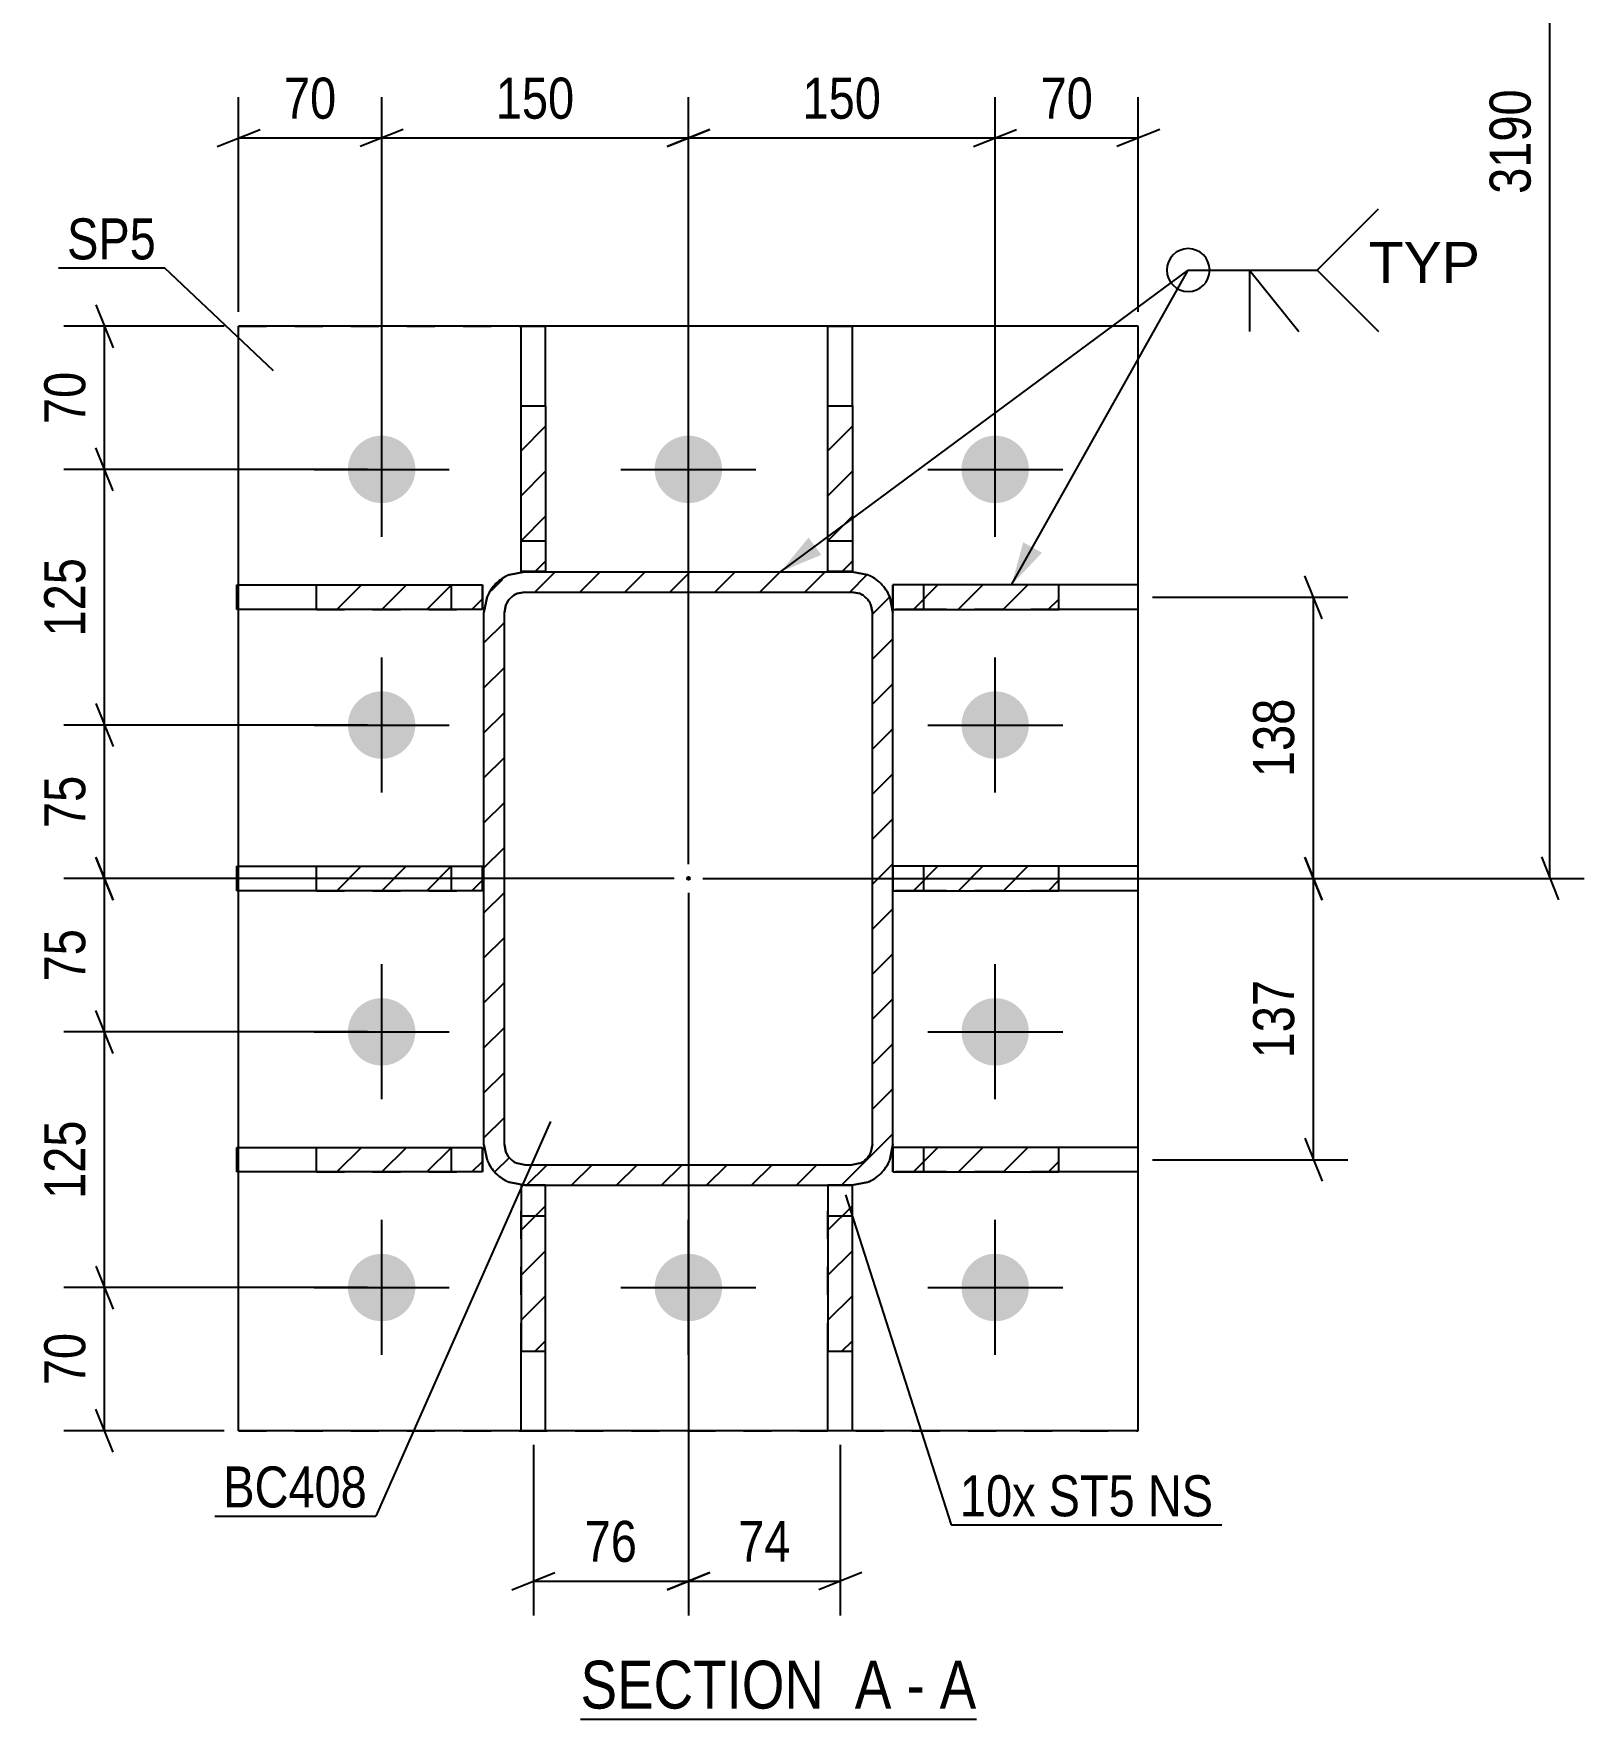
# Model space of a CAD drawing. Header units: millimetres. Extents: x 0 to 841, y 0 to 594.
# Drawn here: x 343.6 to 451.9, y 361 to 478.7 of the extents above; entities that cross this region are included whole.
import ezdxf

# ---------------------------------------------------------------- set-up
doc = ezdxf.new("R2010")
doc.units = ezdxf.units.MM
doc.linetypes.add('DXK_LINE_DOT2', pattern=[3.9198, 1.9599, -1.9599])
doc.linetypes.add('DXK_LINE_DOT3', pattern=[5.9187, 2.979, -0.9799, 0.9799, -0.9799])
doc.styles.add('Arial', font='ARIAL.TTF', dxfattribs={"height": 0.2})
doc.styles.add('Arial Narrow', font='ARIALN.TTF', dxfattribs={"height": 0.2})

# ---------------------------------------------------------------- blocks, each defined once
blk = doc.blocks.new('Unknown-570387635-13 - 3961')
at = {"color": 6, "linetype": 'Continuous'}
blk.add_line((381.76, 360.96), (409.41, 360.96), dxfattribs=at)
at = {"color": 0, "linetype": 'Continuous'}
for points in [[(399.87, 361.71), (399.87, 365.21), (381.76, 365.21), (381.76, 361.71)], [(403.48, 361.71), (403.48, 365.21), (400.92, 365.21), (400.92, 361.71)], [(405.8, 361.71), (405.8, 365.21), (404.53, 365.21), (404.53, 361.71)], [(409.41, 361.71), (409.41, 365.21), (406.85, 365.21), (406.85, 361.71)]]:
    blk.add_wipeout(points, dxfattribs=at)
at = {"color": 7, "linetype": 'Continuous', "style": 'Arial Narrow'}
for s, p in [('SECTION ', (381.76, 361.71)), ('A', (400.92, 361.71)), ('A', (406.85, 361.71)), ('-', (404.53, 361.71))]:
    blk.add_text(s, height=3.34, dxfattribs=at).set_placement(p)
blk = doc.blocks.new('Part-570387635-4136 - 3961')
at = {"color": 2, "linetype": 'Continuous'}
for p, q in [((420.72, 458.27), (357.87, 458.27)), ((357.87, 440.2), (357.87, 458.27)), ((420.72, 381.12), (420.72, 458.27)), ((357.87, 420.55), (357.87, 438.48)), ((357.87, 400.91), (357.87, 418.84)), ((357.87, 381.12), (357.87, 399.2)), ((420.72, 381.12), (357.87, 381.12))]:
    blk.add_line(p, q, dxfattribs=at)
at = {"color": 7, "linetype": 'DXK_LINE_DOT2'}
for p, q in [((357.87, 458.27), (379.32, 458.27)), ((357.87, 438.48), (357.87, 440.2)), ((357.87, 418.84), (357.87, 420.55)), ((357.87, 399.2), (357.87, 400.91)), ((357.87, 381.12), (420.72, 381.12))]:
    blk.add_line(p, q, dxfattribs=at)
blk = doc.blocks.new('Part-570387635-4099 - 3961')
at = {"linetype": 'Continuous'}
h = blk.add_hatch(dxfattribs=at)
h.set_pattern_fill('', scale=0.7, style=0, pattern_type=0)
h.set_pattern_definition([(45, (363.3059, 440.1972), (-1.57154, 1.57154), [])])
h.paths.add_polyline_path([(374.9, 440.2), (363.31, 440.2), (363.31, 438.48), (374.9, 438.48)])
at = {"color": 2, "linetype": 'Continuous'}
for p, q in [((357.75, 440.2), (363.31, 440.2)), ((357.75, 438.48), (357.75, 440.2)), ((363.31, 440.2), (374.9, 440.2)), ((363.31, 438.48), (363.31, 440.2)), ((374.9, 440.2), (374.9, 438.48)), ((363.31, 438.48), (357.75, 438.48)), ((374.9, 438.48), (363.31, 438.48))]:
    blk.add_line(p, q, dxfattribs=at)
at = {"color": 7, "linetype": 'DXK_LINE_DOT2'}
for p, q in [((363.31, 440.2), (372.75, 440.2)), ((372.75, 438.48), (372.75, 440.2)), ((372.75, 440.2), (374.9, 440.2)), ((374.9, 438.48), (374.9, 440.2)), ((363.31, 438.48), (374.9, 438.48))]:
    blk.add_line(p, q, dxfattribs=at)
blk = doc.blocks.new('Part-570387635-4124 - 3961')
at = {"linetype": 'Continuous'}
h = blk.add_hatch(dxfattribs=at)
h.set_pattern_fill('', scale=0.7, style=0, pattern_type=0)
h.set_pattern_definition([(45, (403.5819, 420.5543), (-1.57154, 1.57154), [])])
h.paths.add_polyline_path([(415.17, 420.55), (403.58, 420.55), (403.58, 418.84), (415.17, 418.84)])
at = {"color": 7, "linetype": 'DXK_LINE_DOT2'}
for p, q in [((403.58, 418.84), (403.58, 420.55)), ((415.17, 420.55), (403.58, 420.55)), ((405.72, 420.55), (405.72, 418.84)), ((405.72, 418.84), (403.58, 418.84)), ((415.17, 418.84), (405.72, 418.84))]:
    blk.add_line(p, q, dxfattribs=at)
at = {"color": 2, "linetype": 'Continuous'}
for p, q in [((415.17, 420.55), (403.58, 420.55)), ((403.58, 420.55), (403.58, 418.84)), ((420.72, 420.55), (415.17, 420.55)), ((415.17, 418.84), (415.17, 420.55)), ((420.72, 418.84), (420.72, 420.55)), ((403.58, 418.84), (415.17, 418.84)), ((420.72, 418.84), (415.17, 418.84))]:
    blk.add_line(p, q, dxfattribs=at)
blk = doc.blocks.new('Part-570387635-4045 - 3961')
at = {"linetype": 'Continuous'}
h = blk.add_hatch(dxfattribs=at)
h.set_pattern_fill('', scale=0.7, style=0, pattern_type=0)
h.set_pattern_definition([(45, (403.3644, 439.3605), (-1.57154, 1.57154), [])])
h.paths.add_polyline_path([(403.58, 438.27), (403.36, 439.36), (402.75, 440.29), (401.82, 440.91), (400.72, 441.12), (377.87, 441.12), (376.77, 440.91), (375.85, 440.29), (375.23, 439.36), (375.01, 438.27), (375.01, 401.12), (375.23, 400.03), (375.85, 399.1), (376.77, 398.48), (377.87, 398.27), (400.72, 398.27), (401.82, 398.48), (402.75, 399.1), (403.36, 400.03), (403.58, 401.12)])
h.paths.add_polyline_path([(402.04, 400.58), (401.73, 400.11), (401.27, 399.8), (400.72, 399.7), (377.87, 399.7), (377.32, 399.8), (376.86, 400.11), (376.55, 400.58), (376.44, 401.12), (376.44, 438.27), (376.55, 438.81), (376.86, 439.28), (377.32, 439.59), (377.87, 439.7), (400.72, 439.7), (401.27, 439.59), (401.73, 439.28), (402.04, 438.81), (402.15, 438.27), (402.15, 401.12)])
blk.add_hatch(color=30, dxfattribs=at).paths.add_polyline_path([(389.3, 419.6, -1), (389.3, 419.8, -1)])
at = {"color": 7, "linetype": 'DXK_LINE_DOT2'}
for p, q in [((376.77, 440.91), (377.87, 441.12)), ((377.87, 441.12), (400.72, 441.12)), ((400.72, 441.12), (401.82, 440.91)), ((375.01, 438.27), (375.23, 439.36)), ((377.87, 439.7), (377.32, 439.59)), ((377.87, 439.7), (400.72, 439.7)), ((401.27, 439.59), (400.72, 439.7)), ((403.36, 439.36), (403.58, 438.27)), ((375.01, 401.12), (375.01, 438.27)), ((376.55, 438.81), (376.44, 438.27)), ((376.44, 401.12), (376.44, 438.27)), ((402.15, 438.27), (402.04, 438.81)), ((402.15, 401.12), (402.15, 438.27)), ((403.58, 401.12), (403.58, 438.27)), ((375.23, 400.03), (375.01, 401.12)), ((376.44, 401.12), (376.55, 400.58)), ((402.04, 400.58), (402.15, 401.12)), ((403.58, 401.12), (403.36, 400.03)), ((377.32, 399.8), (377.87, 399.7)), ((377.87, 399.7), (400.72, 399.7)), ((400.72, 399.7), (401.27, 399.8)), ((377.87, 398.27), (376.77, 398.48)), ((377.87, 398.27), (400.72, 398.27)), ((401.82, 398.48), (400.72, 398.27))]:
    blk.add_line(p, q, dxfattribs=at)
at = {"color": 2, "linetype": 'Continuous'}
for p, q in [((377.87, 441.12), (376.77, 440.91)), ((377.87, 441.12), (400.72, 441.12)), ((401.82, 440.91), (400.72, 441.12)), ((375.23, 439.36), (375.01, 438.27)), ((377.32, 439.59), (377.87, 439.7)), ((377.87, 439.7), (400.72, 439.7)), ((400.72, 439.7), (401.27, 439.59)), ((403.58, 438.27), (403.36, 439.36)), ((375.01, 401.12), (375.01, 438.27)), ((376.44, 438.27), (376.55, 438.81)), ((376.44, 401.12), (376.44, 438.27)), ((402.04, 438.81), (402.15, 438.27)), ((402.15, 401.12), (402.15, 438.27)), ((403.58, 401.12), (403.58, 438.27)), ((375.01, 401.12), (375.23, 400.03)), ((376.55, 400.58), (376.44, 401.12)), ((402.15, 401.12), (402.04, 400.58)), ((403.36, 400.03), (403.58, 401.12)), ((377.87, 399.7), (377.32, 399.8)), ((377.87, 399.7), (400.72, 399.7)), ((401.27, 399.8), (400.72, 399.7)), ((376.77, 398.48), (377.87, 398.27)), ((377.87, 398.27), (400.72, 398.27)), ((400.72, 398.27), (401.82, 398.48))]:
    blk.add_line(p, q, dxfattribs=at)
at = {"color": 7, "linetype": 'DXK_LINE_DOT3'}
blk.add_line((389.3, 419.7), (389.3, 419.7), dxfattribs=at)
at = {"color": 30, "linetype": 'DXK_LINE_DOT3'}
blk.add_line((389.3, 419.7), (389.3, 419.7), dxfattribs=at)
at = {"color": 30, "linetype": 'Continuous'}
blk.add_circle((389.3, 419.7), 0.1, dxfattribs=at)
at = {"color": 7, "linetype": 'DXK_LINE_DOT2'}
for centre, radius, start, end in [((377.87, 438.27), 2.86, 112.5, 157.5), ((400.72, 438.27), 2.86, 22.5, 67.5), ((377.87, 438.27), 1.43, 112.5, 157.5), ((400.72, 438.27), 1.43, 22.5, 67.5), ((377.87, 401.12), 1.43, 202.5, 247.5), ((400.72, 401.12), 1.43, 292.5, 337.5), ((377.87, 401.12), 2.86, 202.5, 247.5), ((400.72, 401.12), 2.86, 292.5, 337.5)]:
    blk.add_arc(centre, radius, start, end, dxfattribs=at)
at = {"color": 2, "linetype": 'Continuous'}
for centre, radius, start, end in [((377.87, 438.27), 2.86, 112.5, 157.5), ((400.72, 438.27), 2.86, 22.5, 67.5), ((377.87, 438.27), 1.43, 112.5, 157.5), ((400.72, 438.27), 1.43, 22.5, 67.5), ((377.87, 401.12), 1.43, 202.5, 247.5), ((400.72, 401.12), 1.43, 292.5, 337.5), ((377.87, 401.12), 2.86, 202.5, 247.5), ((400.72, 401.12), 2.86, 292.5, 337.5)]:
    blk.add_arc(centre, radius, start, end, dxfattribs=at)
blk = doc.blocks.new('Bolt-570387635-4046 - 3961')
at = {"linetype": 'Continuous'}
for points in [[(365.51, 448.27, -1), (370.22, 448.27, -1)], [(386.94, 448.27, -1), (391.65, 448.27, -1)], [(408.37, 448.27, -1), (413.08, 448.27, -1)], [(365.51, 430.41, -1), (370.22, 430.41, -1)], [(408.37, 430.41, -1), (413.08, 430.41, -1)], [(365.51, 408.98, -1), (370.22, 408.98, -1)], [(408.37, 408.98, -1), (413.08, 408.98, -1)], [(365.51, 391.12, -1), (370.22, 391.12, -1)], [(386.94, 391.12, -1), (391.65, 391.12, -1)], [(408.37, 391.12, -1), (413.08, 391.12, -1)]]:
    blk.add_hatch(color=1, dxfattribs=at).paths.add_polyline_path(points)
at = {"color": 1, "linetype": 'Continuous'}
for p, q in [((367.87, 443.55), (367.87, 452.98)), ((389.3, 443.55), (389.3, 452.98)), ((410.72, 443.55), (410.72, 452.98)), ((363.15, 448.27), (372.58, 448.27)), ((384.58, 448.27), (394.01, 448.27)), ((406.01, 448.27), (415.44, 448.27)), ((367.87, 425.7), (367.87, 435.12)), ((410.72, 425.7), (410.72, 435.12)), ((363.15, 430.41), (372.58, 430.41)), ((406.01, 430.41), (415.44, 430.41)), ((367.87, 404.27), (367.87, 413.7)), ((410.72, 404.27), (410.72, 413.7)), ((363.15, 408.98), (372.58, 408.98)), ((406.01, 408.98), (415.44, 408.98)), ((367.87, 386.41), (367.87, 395.84)), ((389.3, 386.41), (389.3, 395.84)), ((410.72, 386.41), (410.72, 395.84)), ((363.15, 391.12), (372.58, 391.12)), ((384.58, 391.12), (394.01, 391.12)), ((406.01, 391.12), (415.44, 391.12))]:
    blk.add_line(p, q, dxfattribs=at)
blk = doc.blocks.new('Part-570387635-4119 - 3961')
at = {"linetype": 'Continuous'}
h = blk.add_hatch(dxfattribs=at)
h.set_pattern_fill('', scale=0.7, style=0, pattern_type=0)
h.set_pattern_definition([(45, (403.5819, 400.9114), (-1.57154, 1.57154), [])])
h.paths.add_polyline_path([(415.17, 400.91), (403.58, 400.91), (403.58, 399.2), (415.17, 399.2)])
at = {"color": 7, "linetype": 'DXK_LINE_DOT2'}
for p, q in [((403.58, 399.2), (403.58, 400.91)), ((415.17, 400.91), (403.58, 400.91)), ((405.72, 400.91), (405.72, 399.2)), ((405.72, 399.2), (403.58, 399.2)), ((415.17, 399.2), (405.72, 399.2))]:
    blk.add_line(p, q, dxfattribs=at)
at = {"color": 2, "linetype": 'Continuous'}
for p, q in [((415.17, 400.91), (403.58, 400.91)), ((403.58, 400.91), (403.58, 399.2)), ((420.72, 400.91), (415.17, 400.91)), ((415.17, 399.2), (415.17, 400.91)), ((420.72, 399.2), (420.72, 400.91)), ((403.58, 399.2), (415.17, 399.2)), ((420.72, 399.2), (415.17, 399.2))]:
    blk.add_line(p, q, dxfattribs=at)
blk = doc.blocks.new('Part-570387635-4079 - 3961')
at = {"linetype": 'Continuous'}
h = blk.add_hatch(dxfattribs=at)
h.set_pattern_fill('', scale=0.7, style=0, pattern_type=0)
h.set_pattern_definition([(45, (399.039, 452.7155), (-1.57154, 1.57154), [])])
h.paths.add_polyline_path([(400.75, 452.72), (399.04, 452.72), (399.04, 441.13), (400.75, 441.13)])
at = {"color": 2, "linetype": 'Continuous'}
for p, q in [((399.04, 458.27), (400.75, 458.27)), ((399.04, 452.72), (399.04, 458.27)), ((400.75, 452.72), (400.75, 458.27)), ((399.04, 441.13), (399.04, 452.72)), ((399.04, 452.72), (400.75, 452.72)), ((400.75, 452.72), (400.75, 441.13)), ((400.75, 441.13), (399.04, 441.13))]:
    blk.add_line(p, q, dxfattribs=at)
at = {"color": 7, "linetype": 'DXK_LINE_DOT2'}
for p, q in [((399.04, 441.13), (399.04, 452.72)), ((400.75, 452.72), (400.75, 441.13)), ((399.04, 443.27), (400.75, 443.27)), ((400.75, 441.13), (399.04, 441.13))]:
    blk.add_line(p, q, dxfattribs=at)
blk = doc.blocks.new('Part-570387635-4084 - 3961')
at = {"linetype": 'Continuous'}
h = blk.add_hatch(dxfattribs=at)
h.set_pattern_fill('', scale=0.7, style=0, pattern_type=0)
h.set_pattern_definition([(45, (377.6105, 452.7155), (-1.57154, 1.57154), [])])
h.paths.add_polyline_path([(379.32, 452.72), (377.61, 452.72), (377.61, 441.13), (379.32, 441.13)])
at = {"color": 2, "linetype": 'Continuous'}
for p, q in [((377.61, 458.27), (379.32, 458.27)), ((377.61, 452.72), (377.61, 458.27)), ((379.32, 452.72), (379.32, 458.27)), ((377.61, 441.13), (377.61, 452.72)), ((377.61, 452.72), (379.32, 452.72)), ((379.32, 452.72), (379.32, 441.13)), ((379.32, 441.13), (377.61, 441.13))]:
    blk.add_line(p, q, dxfattribs=at)
at = {"color": 7, "linetype": 'DXK_LINE_DOT2'}
for p, q in [((377.61, 441.13), (377.61, 452.72)), ((379.32, 452.72), (379.32, 441.13)), ((377.61, 443.27), (379.32, 443.27)), ((379.32, 441.13), (377.61, 441.13))]:
    blk.add_line(p, q, dxfattribs=at)
blk = doc.blocks.new('Part-570387635-4089 - 3961')
at = {"linetype": 'Continuous'}
h = blk.add_hatch(dxfattribs=at)
h.set_pattern_fill('', scale=0.7, style=0, pattern_type=0)
h.set_pattern_definition([(45, (399.039, 398.2686), (-1.57154, 1.57154), [])])
h.paths.add_polyline_path([(400.75, 398.27), (399.04, 398.27), (399.04, 386.68), (400.75, 386.68)])
at = {"color": 7, "linetype": 'DXK_LINE_DOT2'}
for p, q in [((399.04, 386.68), (399.04, 398.27)), ((400.75, 398.27), (399.04, 398.27)), ((400.75, 386.68), (400.75, 398.27)), ((399.04, 396.13), (400.75, 396.13))]:
    blk.add_line(p, q, dxfattribs=at)
at = {"color": 2, "linetype": 'Continuous'}
for p, q in [((400.75, 398.27), (399.04, 398.27)), ((399.04, 398.27), (399.04, 386.68)), ((400.75, 386.68), (400.75, 398.27)), ((399.04, 381.13), (399.04, 386.68)), ((399.04, 386.68), (400.75, 386.68)), ((400.75, 381.13), (400.75, 386.68)), ((399.04, 381.13), (400.75, 381.13))]:
    blk.add_line(p, q, dxfattribs=at)
blk = doc.blocks.new('Part-570387635-4094 - 3961')
at = {"linetype": 'Continuous'}
h = blk.add_hatch(dxfattribs=at)
h.set_pattern_fill('', scale=0.7, style=0, pattern_type=0)
h.set_pattern_definition([(45, (377.6105, 398.2686), (-1.57154, 1.57154), [])])
h.paths.add_polyline_path([(379.32, 398.27), (377.61, 398.27), (377.61, 386.68), (379.32, 386.68)])
at = {"color": 7, "linetype": 'DXK_LINE_DOT2'}
for p, q in [((377.61, 386.68), (377.61, 398.27)), ((379.32, 398.27), (377.61, 398.27)), ((379.32, 386.68), (379.32, 398.27)), ((377.61, 396.13), (379.32, 396.13))]:
    blk.add_line(p, q, dxfattribs=at)
at = {"color": 2, "linetype": 'Continuous'}
for p, q in [((379.32, 398.27), (377.61, 398.27)), ((377.61, 398.27), (377.61, 386.68)), ((379.32, 386.68), (379.32, 398.27)), ((377.61, 381.13), (377.61, 386.68)), ((377.61, 386.68), (379.32, 386.68)), ((379.32, 381.13), (379.32, 386.68)), ((377.61, 381.13), (379.32, 381.13))]:
    blk.add_line(p, q, dxfattribs=at)
blk = doc.blocks.new('Part-570387635-4104 - 3961')
at = {"linetype": 'Continuous'}
h = blk.add_hatch(dxfattribs=at)
h.set_pattern_fill('', scale=0.7, style=0, pattern_type=0)
h.set_pattern_definition([(45, (363.306, 400.9114), (-1.57154, 1.57154), [])])
h.paths.add_polyline_path([(374.9, 400.91), (363.31, 400.91), (363.31, 399.2), (374.9, 399.2)])
at = {"color": 2, "linetype": 'Continuous'}
for p, q in [((357.75, 400.91), (363.31, 400.91)), ((357.75, 399.2), (357.75, 400.91)), ((363.31, 400.91), (374.9, 400.91)), ((363.31, 399.2), (363.31, 400.91)), ((374.9, 400.91), (374.9, 399.2)), ((363.31, 399.2), (357.75, 399.2)), ((374.9, 399.2), (363.31, 399.2))]:
    blk.add_line(p, q, dxfattribs=at)
at = {"color": 7, "linetype": 'DXK_LINE_DOT2'}
for p, q in [((363.31, 400.91), (372.75, 400.91)), ((372.75, 399.2), (372.75, 400.91)), ((372.75, 400.91), (374.9, 400.91)), ((374.9, 399.2), (374.9, 400.91)), ((363.31, 399.2), (374.9, 399.2))]:
    blk.add_line(p, q, dxfattribs=at)
blk = doc.blocks.new('Part-570387635-4109 - 3961')
at = {"linetype": 'Continuous'}
h = blk.add_hatch(dxfattribs=at)
h.set_pattern_fill('', scale=0.7, style=0, pattern_type=0)
h.set_pattern_definition([(45, (363.306, 420.5543), (-1.57154, 1.57154), [])])
h.paths.add_polyline_path([(374.9, 420.55), (363.31, 420.55), (363.31, 418.84), (374.9, 418.84)])
at = {"color": 2, "linetype": 'Continuous'}
for p, q in [((357.75, 420.55), (363.31, 420.55)), ((357.75, 418.84), (357.75, 420.55)), ((363.31, 420.55), (374.9, 420.55)), ((363.31, 418.84), (363.31, 420.55)), ((374.9, 420.55), (374.9, 418.84)), ((363.31, 418.84), (357.75, 418.84)), ((374.9, 418.84), (363.31, 418.84))]:
    blk.add_line(p, q, dxfattribs=at)
at = {"color": 7, "linetype": 'DXK_LINE_DOT2'}
for p, q in [((363.31, 420.55), (372.75, 420.55)), ((372.75, 418.84), (372.75, 420.55)), ((372.75, 420.55), (374.9, 420.55)), ((374.9, 418.84), (374.9, 420.55)), ((363.31, 418.84), (374.9, 418.84))]:
    blk.add_line(p, q, dxfattribs=at)
blk = doc.blocks.new('Part-570387635-4114 - 3961')
at = {"linetype": 'Continuous'}
h = blk.add_hatch(dxfattribs=at)
h.set_pattern_fill('', scale=0.7, style=0, pattern_type=0)
h.set_pattern_definition([(45, (403.5819, 440.1972), (-1.57154, 1.57154), [])])
h.paths.add_polyline_path([(415.17, 440.2), (403.58, 440.2), (403.58, 438.48), (415.17, 438.48)])
at = {"color": 7, "linetype": 'DXK_LINE_DOT2'}
for p, q in [((403.58, 438.48), (403.58, 440.2)), ((415.17, 440.2), (403.58, 440.2)), ((405.72, 440.2), (405.72, 438.48)), ((405.72, 438.48), (403.58, 438.48)), ((415.17, 438.48), (405.72, 438.48))]:
    blk.add_line(p, q, dxfattribs=at)
at = {"color": 2, "linetype": 'Continuous'}
for p, q in [((415.17, 440.2), (403.58, 440.2)), ((403.58, 440.2), (403.58, 438.48)), ((420.72, 440.2), (415.17, 440.2)), ((415.17, 438.48), (415.17, 440.2)), ((420.72, 438.48), (420.72, 440.2)), ((403.58, 438.48), (415.17, 438.48)), ((420.72, 438.48), (415.17, 438.48))]:
    blk.add_line(p, q, dxfattribs=at)
blk = doc.blocks.new('StraightDimension-570387635-4264 - 3961')
at = {"color": 7, "linetype": 'Continuous'}
for p, q in [((357.87, 459.27), (357.87, 474.27)), ((367.87, 449.27), (367.87, 474.27)), ((356.37, 470.82), (359.37, 472.02)), ((357.87, 471.42), (367.87, 471.42)), ((369.37, 472.02), (366.37, 470.82))]:
    blk.add_line(p, q, dxfattribs=at)
at = {"color": 0}
blk.add_wipeout([(365.3, 472.17), (365.3, 476.37), (360.44, 476.37), (360.44, 472.17)], dxfattribs=at)
at = {"color": 3, "style": 'Arial Narrow'}
blk.add_text('70', height=2.863, dxfattribs=at).set_placement((361.04, 472.77))
blk = doc.blocks.new('StraightDimension-570387635-4188 - 3961')
at = {"color": 7, "linetype": 'Continuous'}
for p, q in [((433.56, 418.19), (432.36, 421.19)), ((390.3, 419.69), (435.36, 419.69)), ((432.96, 400.05), (432.96, 419.69)), ((432.36, 401.55), (433.56, 398.55)), ((421.72, 400.05), (435.36, 400.05))]:
    blk.add_line(p, q, dxfattribs=at)
at = {"color": 0}
blk.add_wipeout([(432.21, 413.22), (428.01, 413.22), (428.01, 406.53), (432.21, 406.53)], dxfattribs=at)
at = {"color": 3, "style": 'Arial Narrow'}
blk.add_text('137', height=2.863, rotation=90.0002, dxfattribs=at).set_placement((431.61, 407.13))
blk = doc.blocks.new('StraightDimension-570387635-4286 - 3961')
at = {"color": 7, "linetype": 'Continuous'}
for p, q in [((389.3, 420.69), (389.3, 474.27)), ((410.72, 449.27), (410.72, 474.27)), ((390.8, 472.02), (387.8, 470.82)), ((389.3, 471.42), (410.72, 471.42)), ((409.22, 470.82), (412.22, 472.02))]:
    blk.add_line(p, q, dxfattribs=at)
at = {"color": 0}
blk.add_wipeout([(403.35, 472.17), (403.35, 476.37), (396.67, 476.37), (396.67, 472.17)], dxfattribs=at)
at = {"color": 3, "style": 'Arial Narrow'}
blk.add_text('150', height=2.863, dxfattribs=at).set_placement((397.27, 472.77))
blk = doc.blocks.new('StraightDimension-570387635-6449 - 3961')
at = {"color": 7, "linetype": 'Continuous'}
for p, q in [((347.91, 459.77), (349.11, 456.77)), ((356.87, 458.27), (345.66, 458.27)), ((348.51, 448.27), (348.51, 458.27)), ((349.11, 446.77), (347.91, 449.77)), ((366.87, 448.27), (345.66, 448.27))]:
    blk.add_line(p, q, dxfattribs=at)
at = {"color": 0}
blk.add_wipeout([(347.76, 455.7), (343.56, 455.7), (343.56, 450.84), (347.76, 450.84)], dxfattribs=at)
at = {"color": 3, "style": 'Arial Narrow'}
blk.add_text('70', height=2.863, rotation=90.0002, dxfattribs=at).set_placement((347.16, 451.44))
blk = doc.blocks.new('StraightDimension-570387635-4196 - 3961')
at = {"color": 7, "linetype": 'Continuous'}
for p, q in [((433.56, 437.84), (432.36, 440.84)), ((421.72, 439.34), (435.36, 439.34)), ((432.96, 419.69), (432.96, 439.34)), ((432.36, 421.19), (433.56, 418.19)), ((390.3, 419.69), (435.36, 419.69))]:
    blk.add_line(p, q, dxfattribs=at)
at = {"color": 0}
blk.add_wipeout([(432.21, 432.86), (428.01, 432.86), (428.01, 426.18), (432.21, 426.18)], dxfattribs=at)
at = {"color": 3, "style": 'Arial Narrow'}
blk.add_text('138', height=2.863, rotation=90.0002, dxfattribs=at).set_placement((431.61, 426.78))
blk = doc.blocks.new('StraightDimension-570387635-4298 - 3961')
at = {"color": 7, "linetype": 'Continuous'}
for p, q in [((410.72, 449.27), (410.72, 474.27)), ((420.72, 459.27), (420.72, 474.27)), ((409.22, 470.82), (412.22, 472.02)), ((410.72, 471.42), (420.72, 471.42)), ((422.22, 472.02), (419.22, 470.82))]:
    blk.add_line(p, q, dxfattribs=at)
at = {"color": 0}
blk.add_wipeout([(418.15, 472.17), (418.15, 476.37), (413.3, 476.37), (413.3, 472.17)], dxfattribs=at)
at = {"color": 3, "style": 'Arial Narrow'}
blk.add_text('70', height=2.863, dxfattribs=at).set_placement((413.9, 472.77))
blk = doc.blocks.new('StraightDimension-570387635-4274 - 3961')
at = {"color": 7, "linetype": 'Continuous'}
for p, q in [((367.87, 449.27), (367.87, 474.27)), ((389.3, 420.69), (389.3, 474.27)), ((369.37, 472.02), (366.37, 470.82)), ((367.87, 471.42), (389.3, 471.42)), ((387.8, 470.82), (390.8, 472.02))]:
    blk.add_line(p, q, dxfattribs=at)
at = {"color": 0}
blk.add_wipeout([(381.92, 472.17), (381.92, 476.37), (375.24, 476.37), (375.24, 472.17)], dxfattribs=at)
at = {"color": 3, "style": 'Arial Narrow'}
blk.add_text('150', height=2.863, dxfattribs=at).set_placement((375.84, 472.77))
blk = doc.blocks.new('StraightDimension-570387635-6452 - 3961')
at = {"color": 7, "linetype": 'Continuous'}
for p, q in [((347.91, 421.19), (349.11, 418.19)), ((388.3, 419.69), (345.66, 419.69)), ((348.51, 408.98), (348.51, 419.69)), ((349.11, 407.48), (347.91, 410.48)), ((366.87, 408.98), (345.66, 408.98))]:
    blk.add_line(p, q, dxfattribs=at)
at = {"color": 0}
blk.add_wipeout([(347.76, 416.77), (343.56, 416.77), (343.56, 411.91), (347.76, 411.91)], dxfattribs=at)
at = {"color": 3, "style": 'Arial Narrow'}
blk.add_text('75', height=2.863, rotation=90.0002, dxfattribs=at).set_placement((347.16, 412.51))
blk = doc.blocks.new('StraightDimension-570387635-4171 - 3961')
at = {"color": 7, "linetype": 'Continuous'}
for p, q in [((389.3, 418.69), (389.3, 368.21)), ((399.9, 380.13), (399.9, 368.21)), ((387.8, 370.01), (390.8, 371.21)), ((401.4, 371.21), (398.4, 370.01)), ((389.3, 370.61), (399.9, 370.61))]:
    blk.add_line(p, q, dxfattribs=at)
at = {"color": 0}
blk.add_wipeout([(397.02, 371.36), (397.02, 375.56), (392.17, 375.56), (392.17, 371.36)], dxfattribs=at)
at = {"color": 3, "style": 'Arial Narrow'}
blk.add_text('74', height=2.863, dxfattribs=at).set_placement((392.77, 371.96))
blk = doc.blocks.new('StraightDimension-570387635-4179 - 3961')
at = {"color": 7, "linetype": 'Continuous'}
for p, q in [((389.3, 418.69), (389.3, 368.21)), ((378.47, 380.13), (378.47, 368.21)), ((376.97, 370.01), (379.97, 371.21)), ((390.8, 371.21), (387.8, 370.01)), ((378.47, 370.61), (389.3, 370.61))]:
    blk.add_line(p, q, dxfattribs=at)
at = {"color": 0}
blk.add_wipeout([(386.31, 371.36), (386.31, 375.56), (381.45, 375.56), (381.45, 371.36)], dxfattribs=at)
at = {"color": 3, "style": 'Arial Narrow'}
blk.add_text('76', height=2.863, dxfattribs=at).set_placement((382.05, 371.96))
blk = doc.blocks.new('StraightDimension-570387635-4354 - 3961')
at = {"color": 7, "linetype": 'Continuous'}
for p, q in [((450.08, 521.17), (448.88, 524.17)), ((404.58, 522.67), (451.88, 522.67)), ((449.48, 419.7), (449.48, 522.67)), ((448.88, 421.2), (450.08, 418.2)), ((404.58, 419.7), (451.88, 419.7))]:
    blk.add_line(p, q, dxfattribs=at)
at = {"color": 0}
blk.add_wipeout([(448.73, 475.44), (444.53, 475.44), (444.53, 466.92), (448.73, 466.92)], dxfattribs=at)
at = {"color": 3, "style": 'Arial Narrow'}
blk.add_text('3190', height=2.863, rotation=90.0002, dxfattribs=at).set_placement((448.13, 467.52))
blk = doc.blocks.new('StraightDimension-570387635-6450 - 3961')
at = {"color": 7, "linetype": 'Continuous'}
for p, q in [((349.11, 446.77), (347.91, 449.77)), ((366.87, 448.27), (345.66, 448.27)), ((348.51, 430.41), (348.51, 448.27)), ((347.91, 431.91), (349.11, 428.91)), ((366.87, 430.41), (345.66, 430.41))]:
    blk.add_line(p, q, dxfattribs=at)
at = {"color": 0}
blk.add_wipeout([(347.76, 442.68), (343.56, 442.68), (343.56, 436), (347.76, 436)], dxfattribs=at)
at = {"color": 3, "style": 'Arial Narrow'}
blk.add_text('125', height=2.863, rotation=90.0002, dxfattribs=at).set_placement((347.16, 436.6))
blk = doc.blocks.new('StraightDimension-570387635-6451 - 3961')
at = {"color": 7, "linetype": 'Continuous'}
for p, q in [((347.91, 431.91), (349.11, 428.91)), ((366.87, 430.41), (345.66, 430.41)), ((348.51, 419.69), (348.51, 430.41)), ((349.11, 418.19), (347.91, 421.19)), ((388.3, 419.69), (345.66, 419.69))]:
    blk.add_line(p, q, dxfattribs=at)
at = {"color": 0}
blk.add_wipeout([(347.76, 427.48), (343.56, 427.48), (343.56, 422.62), (347.76, 422.62)], dxfattribs=at)
at = {"color": 3, "style": 'Arial Narrow'}
blk.add_text('75', height=2.863, rotation=90.0002, dxfattribs=at).set_placement((347.16, 423.22))
blk = doc.blocks.new('StraightDimension-570387635-6453 - 3961')
at = {"color": 7, "linetype": 'Continuous'}
for p, q in [((349.11, 407.48), (347.91, 410.48)), ((366.87, 408.98), (345.66, 408.98)), ((348.51, 391.12), (348.51, 408.98)), ((347.91, 392.62), (349.11, 389.62)), ((366.87, 391.12), (345.66, 391.12))]:
    blk.add_line(p, q, dxfattribs=at)
at = {"color": 0}
blk.add_wipeout([(347.76, 403.39), (343.56, 403.39), (343.56, 396.71), (347.76, 396.71)], dxfattribs=at)
at = {"color": 3, "style": 'Arial Narrow'}
blk.add_text('125', height=2.863, rotation=90.0002, dxfattribs=at).set_placement((347.16, 397.31))
blk = doc.blocks.new('StraightDimension-570387635-6454 - 3961')
at = {"color": 7, "linetype": 'Continuous'}
for p, q in [((347.91, 392.62), (349.11, 389.62)), ((366.87, 391.12), (345.66, 391.12)), ((348.51, 381.12), (348.51, 391.12)), ((349.11, 379.62), (347.91, 382.62)), ((356.87, 381.12), (345.66, 381.12))]:
    blk.add_line(p, q, dxfattribs=at)
at = {"color": 0}
blk.add_wipeout([(347.76, 388.55), (343.56, 388.55), (343.56, 383.7), (347.76, 383.7)], dxfattribs=at)
at = {"color": 3, "style": 'Arial Narrow'}
blk.add_text('70', height=2.863, rotation=90.0002, dxfattribs=at).set_placement((347.16, 384.3))
blk = doc.blocks.new('Mark-570387635-4041 - 3961')
at = {"color": 30, "linetype": 'Continuous'}
for p in [(379.67, 402.71), (356.2, 375.16)]:
    blk.add_line(p, (367.45, 375.16), dxfattribs=at)
at = {"color": 0}
blk.add_wipeout([(366.85, 375.76), (366.85, 378.76), (356.8, 378.76), (356.8, 375.76)], dxfattribs=at)
blk.add_wipeout([(366.85, 375.76), (366.85, 378.76), (356.8, 378.76), (356.8, 375.76)], dxfattribs=at)
at = {"color": 3, "style": 'Arial Narrow'}
blk.add_text('BC408', height=2.863, dxfattribs=at).set_placement((356.8, 375.76))
blk = doc.blocks.new('Mark-570387635-4132 - 3961')
at = {"color": 30, "linetype": 'Continuous'}
for p in [(345.29, 462.34), (360.3, 455.16)]:
    blk.add_line(p, (352.7, 462.34), dxfattribs=at)
at = {"color": 0}
blk.add_wipeout([(352.1, 462.94), (352.1, 465.94), (345.89, 465.94), (345.89, 462.94)], dxfattribs=at)
blk.add_wipeout([(352.1, 462.94), (352.1, 465.94), (345.89, 465.94), (345.89, 462.94)], dxfattribs=at)
at = {"color": 3, "style": 'Arial Narrow'}
blk.add_text('SP5', height=2.863, dxfattribs=at).set_placement((345.89, 462.94))
blk = doc.blocks.new('WeldMark-570387635-4367 - 3961')
at = {"linetype": 'Continuous'}
for points in [[(398.58, 442.3), (395.73, 441.12), (397.69, 443.51)], [(413.99, 442.45), (411.87, 440.2), (412.68, 443.18)]]:
    blk.add_hatch(color=30, dxfattribs=at).paths.add_polyline_path(points)
at = {"color": 30, "linetype": 'Continuous'}
for p, q in [((395.73, 441.12), (424.21, 462.19)), ((411.87, 440.2), (424.21, 462.19)), ((424.21, 462.19), (433.21, 462.19))]:
    blk.add_line(p, q, dxfattribs=at)
at = {"color": 3, "linetype": 'Continuous'}
for q in [(431.93, 457.9), (428.5, 457.9)]:
    blk.add_line((428.5, 462.19), q, dxfattribs=at)
for start, end in [(90, 270), (270, 90)]:
    blk.add_arc((424.21, 462.19), 1.5, start, end, dxfattribs=at)
at = {"color": 0, "linetype": 'Continuous'}
blk.add_wipeout([(444.59, 461.29), (444.59, 464.29), (436.81, 464.29), (436.81, 461.29)], dxfattribs=at)
blk.add_wipeout([(444.59, 461.29), (444.59, 464.29), (436.81, 464.29), (436.81, 461.29)], dxfattribs=at)
at = {"color": 3, "linetype": 'Continuous'}
for q in [(437.5, 466.47), (437.5, 457.9)]:
    blk.add_line((433.21, 462.19), q, dxfattribs=at)
at = {"color": 3, "linetype": 'Continuous', "style": 'Arial'}
blk.add_text('TYP', height=2.865, dxfattribs=at).set_placement((436.81, 461.29))
blk = doc.blocks.new('MarkSet-570387635-4497 - 3961')
at = {"color": 30, "linetype": 'Continuous'}
for p, q in [((400.26, 397.59), (407.66, 374.54)), ((407.66, 374.54), (426.55, 374.54))]:
    blk.add_line(p, q, dxfattribs=at)
at = {"color": 0}
for points in [[(413.56, 375.14), (413.56, 378.14), (408.26, 378.14), (408.26, 375.14)], [(420.49, 375.14), (420.49, 378.14), (414.46, 378.14), (414.46, 375.14)], [(425.95, 375.14), (425.95, 378.14), (421.39, 378.14), (421.39, 375.14)]]:
    blk.add_wipeout(points, dxfattribs=at)
for points in [[(413.56, 375.14), (413.56, 378.14), (408.26, 378.14), (408.26, 375.14)], [(420.49, 375.14), (420.49, 378.14), (414.46, 378.14), (414.46, 375.14)], [(425.95, 375.14), (425.95, 378.14), (421.39, 378.14), (421.39, 375.14)]]:
    blk.add_wipeout(points, dxfattribs=at)
at = {"color": 3, "style": 'Arial Narrow'}
for s, p in [('10x', (408.26, 375.14)), ('ST5', (414.46, 375.14)), ('NS', (421.39, 375.14))]:
    blk.add_text(s, height=2.863, dxfattribs=at).set_placement(p)

msp = doc.modelspace()

# ---------------------------------------------------------------- block references
for name in ['Part-570387635-4136 - 3961', 'Part-570387635-4084 - 3961', 'Part-570387635-4079 - 3961', 'Bolt-570387635-4046 - 3961', 'Part-570387635-4045 - 3961', 'Part-570387635-4099 - 3961', 'Part-570387635-4114 - 3961', 'Part-570387635-4109 - 3961', 'Part-570387635-4124 - 3961', 'Part-570387635-4104 - 3961', 'Part-570387635-4119 - 3961', 'Part-570387635-4094 - 3961', 'Part-570387635-4089 - 3961', 'Unknown-570387635-13 - 3961']:
    msp.add_blockref(name, (0, 0))

# ---------------------------------------------------------------- next in the draw order: block references
for name in ['StraightDimension-570387635-4264 - 3961', 'StraightDimension-570387635-4188 - 3961']:
    msp.add_blockref(name, (0, 0))

# ---------------------------------------------------------------- next in the draw order: block references
for name in ['StraightDimension-570387635-4286 - 3961', 'StraightDimension-570387635-6449 - 3961']:
    msp.add_blockref(name, (0, 0))

# ---------------------------------------------------------------- next in the draw order: block references
for name in ['StraightDimension-570387635-4298 - 3961', 'Mark-570387635-4132 - 3961', 'StraightDimension-570387635-4196 - 3961']:
    msp.add_blockref(name, (0, 0))

# ---------------------------------------------------------------- next in the draw order: block references
for name in ['StraightDimension-570387635-4354 - 3961', 'StraightDimension-570387635-4274 - 3961']:
    msp.add_blockref(name, (0, 0))

# ---------------------------------------------------------------- next in the draw order: block references
for name in ['WeldMark-570387635-4367 - 3961', 'StraightDimension-570387635-6450 - 3961', 'StraightDimension-570387635-6452 - 3961']:
    msp.add_blockref(name, (0, 0))

# ---------------------------------------------------------------- next in the draw order: block references
for name in ['StraightDimension-570387635-4171 - 3961', 'StraightDimension-570387635-6453 - 3961']:
    msp.add_blockref(name, (0, 0))

# ---------------------------------------------------------------- next in the draw order: block references
for name in ['StraightDimension-570387635-4179 - 3961', 'MarkSet-570387635-4497 - 3961', 'StraightDimension-570387635-6454 - 3961']:
    msp.add_blockref(name, (0, 0))

# ---------------------------------------------------------------- next in the draw order: block references
for name in ['StraightDimension-570387635-6451 - 3961', 'Mark-570387635-4041 - 3961']:
    msp.add_blockref(name, (0, 0))

doc.saveas('drawing.dxf')
